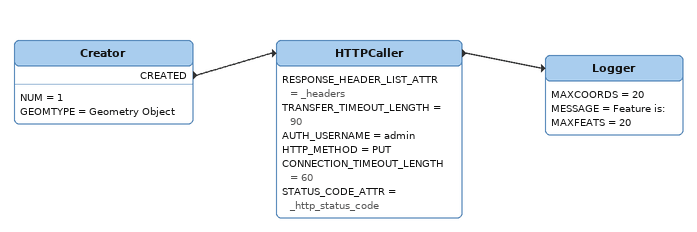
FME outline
Creator
    NUM = 1
    GEOMTYPE = Geometry Object
    CREATED -> HTTPCaller
HTTPCaller
    RESPONSE_HEADER_LIST_ATTR = _headers
    TRANSFER_TIMEOUT_LENGTH = 90
    AUTH_USERNAME = admin
    HTTP_METHOD = PUT
    CONNECTION_TIMEOUT_LENGTH = 60
    STATUS_CODE_ATTR = _http_status_code
    -> Logger
Logger
    MAXCOORDS = 20
    MESSAGE = Feature is:
    MAXFEATS = 20
